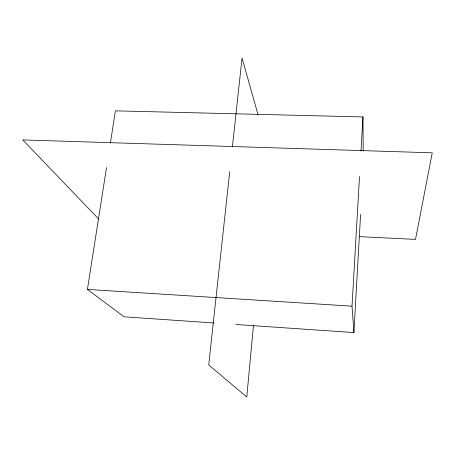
<?xml version="1.0" encoding="UTF-8"?>
<svg xmlns="http://www.w3.org/2000/svg" width="455" height="455" viewBox="0 0 455 455"><rect width="100%" height="100%" fill="white"/><g stroke="black" fill="none" stroke-linecap="round" stroke-linejoin="round"><path stroke-width="0.68" d="M235.815 324.472L353.905 332.582L352.011 306.164L359.518 176.466M360.997 150.952L362.965 116.935L115.422 110.844L110.372 143.058M353.905 332.582L360.593 214.424M253.458 325.592L246.769 396.988L208.726 364.944L229.718 171.615M232.397 146.919L242.054 58.012L257.939 114.438M213.895 322.97L124.096 316.805L87.411 289.42L106.527 167.571M359.501 236.645L415.506 239.393L432.25 152.812L22.75 139.924L98.661 218.997M87.411 289.42L352.011 306.164M362.965 116.935L363.209 150.798"/></g></svg>
